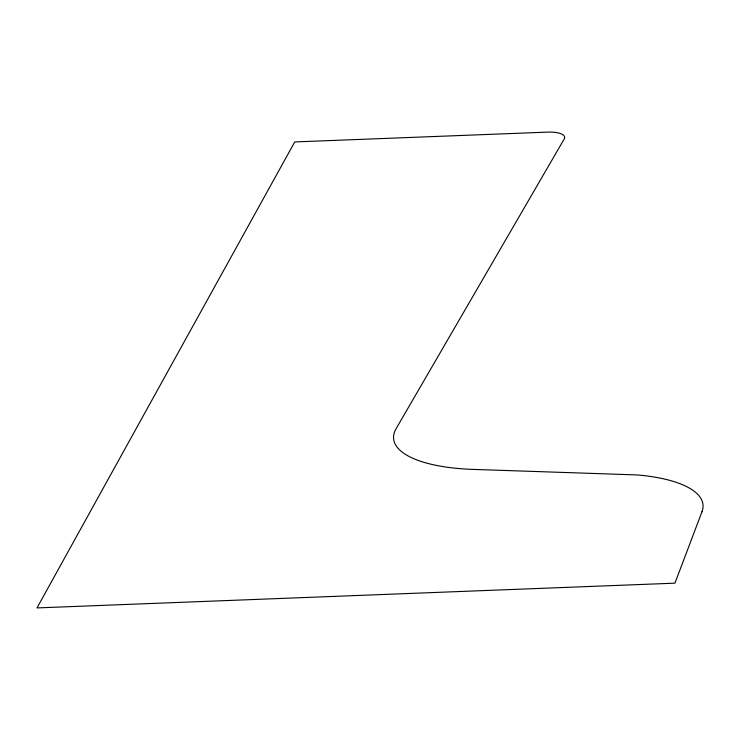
<?xml version="1.0" encoding="UTF-8"?>
<svg xmlns="http://www.w3.org/2000/svg" width="740" height="740" viewBox="0 0 740 740"><rect width="100%" height="100%" fill="white"/><g stroke="black" fill="none" stroke-linecap="round" stroke-linejoin="round"><path stroke-width="1.11" d="M701.973 511.747L674.936 583.166L37 607.919L294.742 141.932L547.692 132.118A19.739 6.817 -5.6 0 1 564.259 138.889L396.131 428.654A118.456 40.904 -5.6 0 0 473.655 469.419L637.177 474.932A118.456 40.904 -5.6 0 1 701.973 511.747"/></g></svg>
